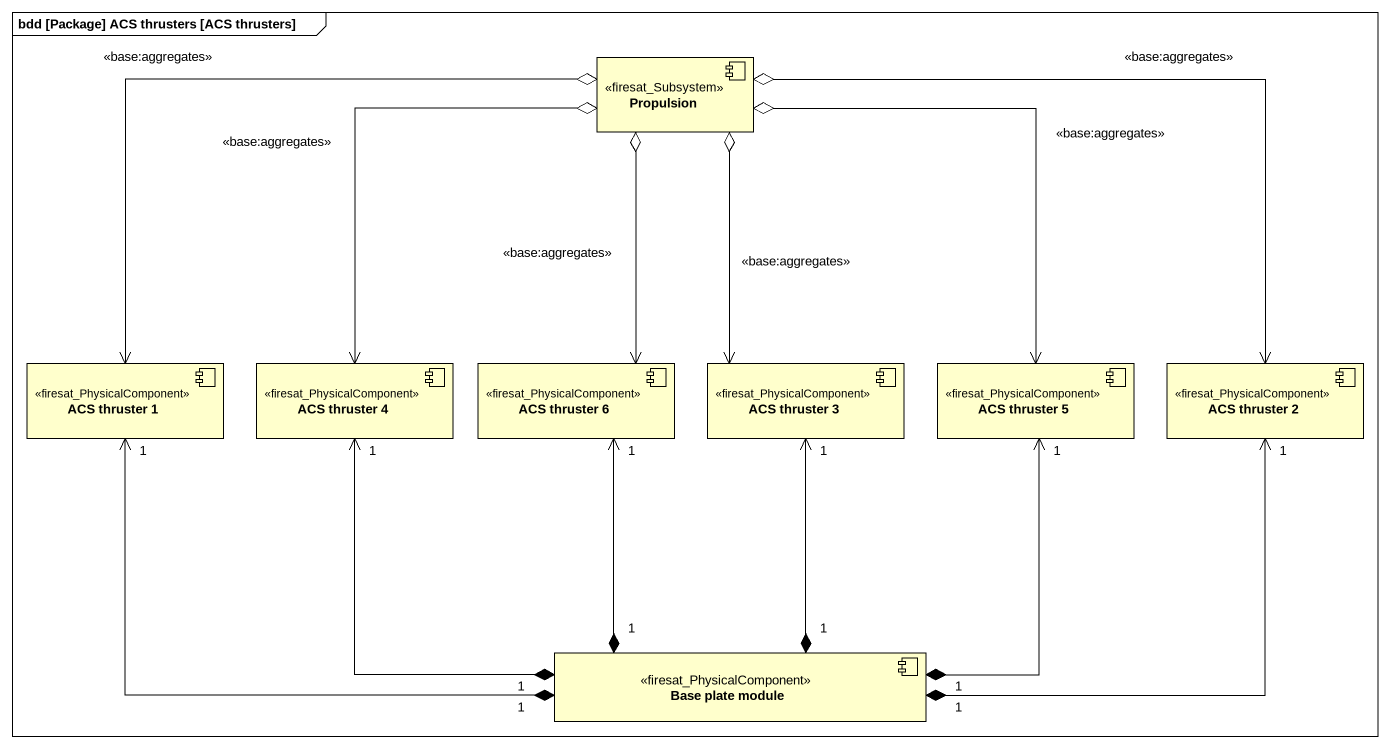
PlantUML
@startuml
mainframe bdd [Package] ACS thrusters [ACS thrusters]
component Propulsion <<firesat_Subsystem>>
component "ACS thruster 1" as ACS_thruster_1 <<firesat_PhysicalComponent>>
component "ACS thruster 4" as ACS_thruster_4 <<firesat_PhysicalComponent>>
component "ACS thruster 6" as ACS_thruster_6 <<firesat_PhysicalComponent>>
component "ACS thruster 3" as ACS_thruster_3 <<firesat_PhysicalComponent>>
component "ACS thruster 5" as ACS_thruster_5 <<firesat_PhysicalComponent>>
component "ACS thruster 2" as ACS_thruster_2 <<firesat_PhysicalComponent>>
component "Base plate module" as Base_plate_module <<firesat_PhysicalComponent>>
Propulsion o-left-> ACS_thruster_1 : <<base:aggregates>>
Propulsion o--> ACS_thruster_4 : <<base:aggregates>>
Propulsion o--> ACS_thruster_6 : <<base:aggregates>>
Propulsion o--> ACS_thruster_3 : <<base:aggregates>>
Propulsion o--> ACS_thruster_5 : <<base:aggregates>>
Propulsion o-right-> ACS_thruster_2 : <<base:aggregates>>
Base_plate_module "1" *-left-> "1" ACS_thruster_1
Base_plate_module "1" *-up-> "1" ACS_thruster_4
Base_plate_module "1" *-up-> "1" ACS_thruster_6
Base_plate_module "1" *-up-> "1" ACS_thruster_3
Base_plate_module "1" *-up-> "1" ACS_thruster_5
Base_plate_module "1" *-right-> "1" ACS_thruster_2
@enduml
